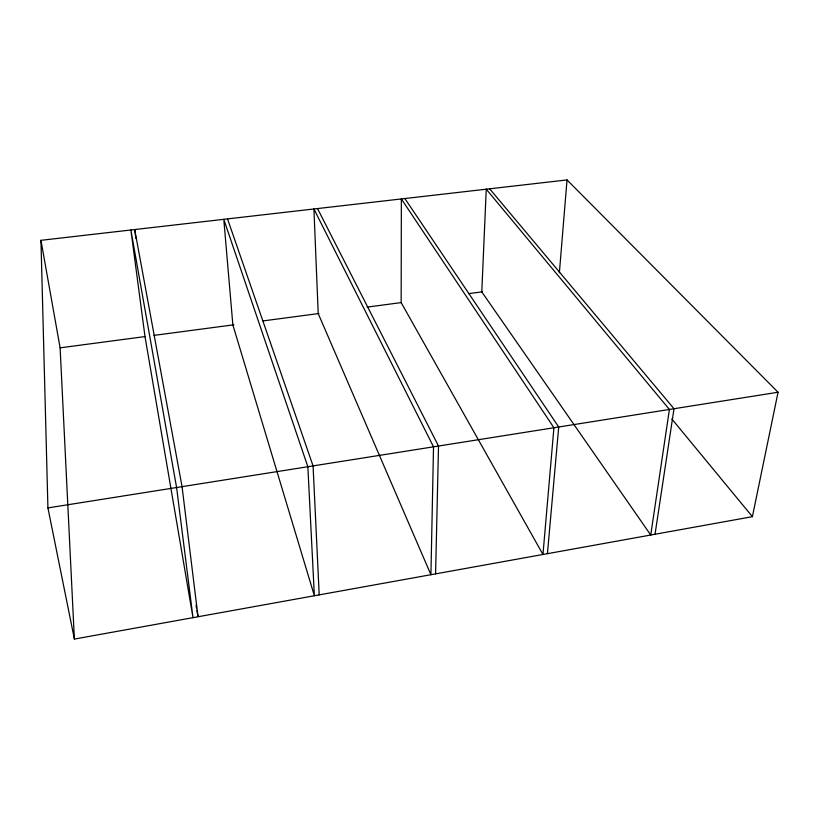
<?xml version="1.0" encoding="UTF-8"?>
<svg xmlns="http://www.w3.org/2000/svg" width="819" height="819" viewBox="0 0 819 819"><rect width="100%" height="100%" fill="white"/><g stroke="black" fill="none" stroke-linecap="round" stroke-linejoin="round"><path stroke-width="1.23" d="M435.575 573.873L438.513 446.038L317.526 208.569M559.377 272.799L567.024 179.924L40.95 240.315L47.922 507.913L74.386 639.076L752.395 516.676L778.05 392.24L567.024 179.924M547.43 553.685L558.712 426.996L404.862 198.546M655.036 534.254L674.006 408.722L489.649 188.81M47.922 507.913L778.05 392.24M74.386 639.076L60.115 347.84L145.106 336.568M153.992 335.391L233.906 324.785M263.083 320.915L318.898 313.513M367.096 307.115L401.351 302.569M468.581 293.652L482.534 291.799M671.805 418.939L752.395 516.676M227.518 218.898L313.073 465.909L319.205 594.881M40.95 240.315L60.115 347.84M196.038 605.425L196.488 607.944M196.929 610.462L198.034 616.758L182.053 486.66L134.705 229.555L135.872 238.431M401.361 198.945L401.156 302.6L542.966 554.483L553.92 427.753L401.361 198.945M433.517 446.826L430.927 574.713L318.212 313.595L313.923 208.988L433.517 446.826M486.251 189.199L481.787 291.902L650.736 535.032L669.41 409.459L486.251 189.199M307.852 466.738L223.792 219.328L232.862 324.918L314.363 595.751L307.852 466.738M176.597 487.53L130.876 229.996L145.004 336.578L192.997 617.659L176.597 487.53"/></g></svg>
